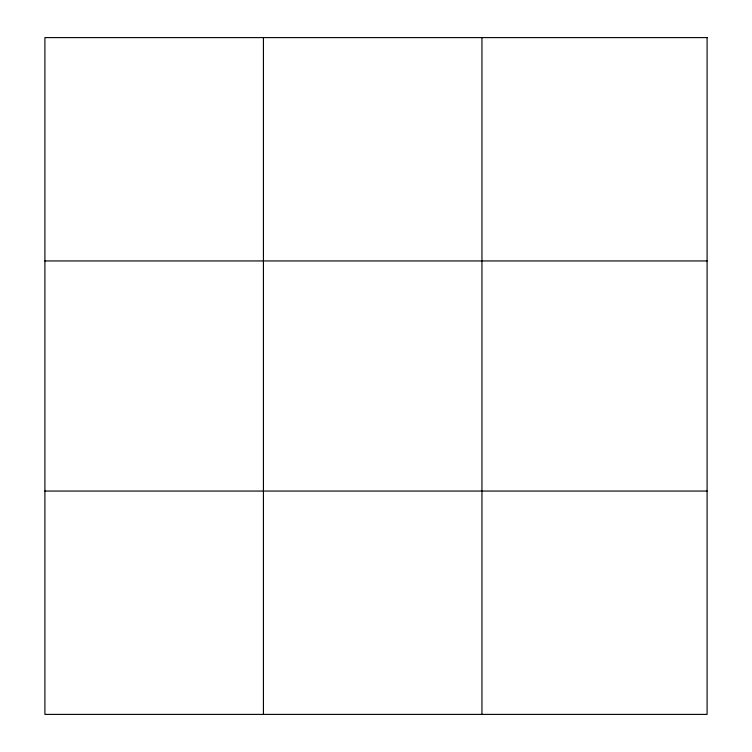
<?xml version="1.0" encoding="UTF-8"?>
<svg xmlns="http://www.w3.org/2000/svg" width="752" height="752" viewBox="0 0 752 752"><rect width="100%" height="100%" fill="white"/><g stroke="black" fill="none" stroke-linecap="round" stroke-linejoin="round"><path stroke-width="1.13" d="M263.426 714.4L263.426 37.6M481.947 714.4L481.947 37.6M44.904 260.944L707.096 260.944M44.904 491.056L707.096 491.056M707.096 37.6L707.096 714.4L44.904 714.4L44.904 37.6L707.096 37.6"/></g></svg>
